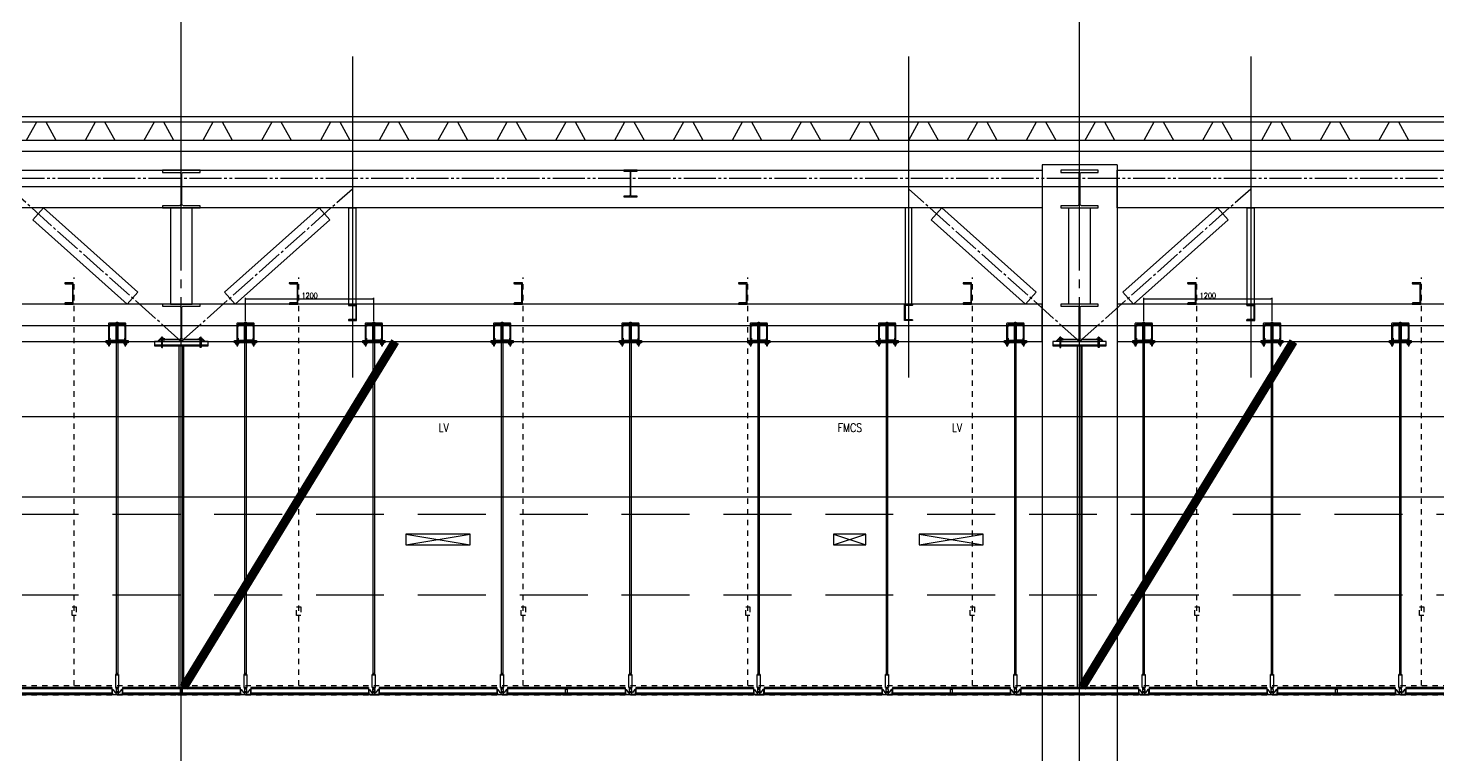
# Model space of a CAD drawing. Header units: millimetres. Extents: x -32710 to 654186, y -254124 to 420220.
# Drawn here: x 246168 to 259350, y 400639 to 407428 of the extents above; entities that cross this region are included whole.
import ezdxf
from ezdxf.enums import TextEntityAlignment as Align
from ezdxf.xclip import XClip

# ---------------------------------------------------------------- set-up
doc = ezdxf.new("R2010")
doc.units = ezdxf.units.MM
doc.header["$LTSCALE"] = 1000
for name, pattern in [('TPH12-SEC-@E$0$CENTERK0', [0.65, 0.5, -0.05, 0.05, -0.05]), ('TPH12-SEC-@E$0$CENTERK5', [6.916, 6.667, -0.083, 0.083, -0.083]), ('TPH12-SEC-@E$0$DOTK1', [0.1, 0.05, -0.05]), ('TPH12-SEC-@E$0$PHANTOMK1', [1.415, 1, -0.083, 0.083, -0.083, 0.083, -0.083]), ('YFM1P-長$0$HIDDEN', [9.525, 6.35, -3.175]), ('YFSHI-02(E-LINE)$0$HIDDEN', [0.3, 0.2, -0.1])]:
    doc.linetypes.add(name, pattern=pattern)
for name, color, linetype in [('M-HVAC-CMDUCT', 150, 'Continuous'), ('TPH12-SEC-@E$0$$FFU', 252, 'TPH12-SEC-@E$0$DOTK1'), ('TPH12-SEC-@E$0$H-SIN', 252, 'TPH12-SEC-@E$0$CENTERK5'), ('TPH12-SEC-@E$0$HATCH', 252, 'Continuous'), ('TPH12-SEC-@E$0$SIAGE1', 252, 'Continuous'), ('TPH12-SEC-@E$0$SIAGE3', 252, 'Continuous'), ('TPH12-SEC-@E$0$STEEL2', 252, 'Continuous'), ('TPH12-SEC-@E$0$STEEL3', 252, 'Continuous'), ('TPH12-SEC-@E$0$SUGATA2', 252, 'Continuous'), ('TPH12-SEC-@E$0$SUGATA3', 252, 'Continuous'), ('YFM1P-長$0$M-CWTR-TEXT', 4, 'Continuous'), ('YFM1P-長$0$M-FOUN', 252, 'Continuous'), ('YFM1P-長$0$M-HVAC-CDUCT', 150, 'Continuous'), ('YFSHI-02(E-LINE)$0$SH-DIM', 2, 'Continuous'), ('YFSHI-02(E-LINE)$0$SH-LINE-10', 10, 'Continuous'), ('YFSHI-02(E-LINE)$0$SH-LINE-130', 130, 'Continuous'), ('YFSHI-02(E-LINE)$0$SH-LINE-82', 82, 'Continuous')]:
    doc.layers.add(name, color=color, linetype=linetype)
doc.styles.add('YFM1P-長$0$12P7-XCM2P10$0$AA-TXT', font='simplex.shx', dxfattribs={"bigfont": 'china.shx'})
doc.styles.add('YFSHI-02(E-LINE)$0$AA-TXT', font='simplex.shx', dxfattribs={"width": 0.8, "bigfont": 'CHINA.shx'})
doc.dimstyles.new('YFSHI-02(E-LINE)$0$20-dim', dxfattribs={"dimscale": 20, "dimtxt": 0.25, "dimasz": 0.1, "dimexe": 0.1, "dimexo": 0.1, "dimgap": 0.05, "dimtad": 1, "dimdec": 0, "dimlfac": 10, "dimdsep": 46, "dimtxsty": 'YFSHI-02(E-LINE)$0$AA-TXT', "dimblk": 'YFSHI-02(E-LINE)$0$_Dot', "dimcen": 2, "dimclrd": 256, "dimclre": 256, "dimclrt": 3, "dimadec": 0, "dimazin": 0, "dimtfac": 1, "dimtdec": 0, "dimtix": 1, "dimtmove": 2, "dimatfit": 3, "dimldrblk": 'YFSHI-02(E-LINE)$0$_Dot', "dimfxl": 1, "dimtvp": 1, "dimtolj": 1, "dimtzin": 0, "dimarcsym": 0})

# ---------------------------------------------------------------- blocks, each defined once
blk = doc.blocks.new('TPH12-SEC-@E')
at = {"layer": 'DEFPOINTS'}
for p, q in [((249200, 407164.1), (249200, 404164.1)), ((254400, 407164.1), (254400, 404164.1)), ((257600, 407164.1), (257600, 404164.1)), ((239200, 405950), (247600, 405950)), ((247600, 405950), (256000, 405950)), ((256000, 405950), (264400, 405950)), ((239200, 404650), (247600, 404650)), ((247600, 404650), (256000, 404650)), ((256000, 404650), (264400, 404650))]:
    blk.add_line(p, q, dxfattribs=at)
at = {"layer": 'TPH12-SEC-@E$0$$FFU'}
for p, q in [((246598, 401285), (246598, 405100)), ((248698, 401285), (248698, 405100)), ((250798, 401285), (250798, 405100)), ((252898, 401285), (252898, 405100)), ((254998, 401285), (254998, 405100)), ((257098, 401285), (257098, 405100)), ((259198, 401285), (259198, 405100)), ((180200, 401285), (268400, 401285)), ((180200, 401200), (268400, 401200))]:
    blk.add_line(p, q, dxfattribs=at)
for points in [[(246578, 401940), (246578, 402020), (246578, 402020), (246618, 402020), (246618, 401940)], [(248678, 401940), (248678, 402020), (248678, 402020), (248718, 402020), (248718, 401940)], [(250778, 401940), (250778, 402020), (250778, 402020), (250818, 402020), (250818, 401940)], [(252878, 401940), (252878, 402020), (252878, 402020), (252918, 402020), (252918, 401940)], [(254978, 401940), (254978, 402020), (254978, 402020), (255018, 402020), (255018, 401940)], [(257078, 401940), (257078, 402020), (257078, 402020), (257118, 402020), (257118, 401940)], [(259178, 401940), (259178, 402020), (259178, 402020), (259218, 402020), (259218, 401940)], [(247567.5, 401200), (247632.5, 401200), (247632.5, 401203), (247611, 401203), (247611, 401248), (247589, 401248), (247589, 401203), (247567.5, 401203)], [(249367.5, 401200), (249432.5, 401200), (249432.5, 401203), (249411, 401203), (249411, 401248), (249389, 401248), (249389, 401203), (249367.5, 401203)], [(251167.5, 401200), (251232.5, 401200), (251232.5, 401203), (251211, 401203), (251211, 401248), (251189, 401248), (251189, 401203), (251167.5, 401203)], [(252967.5, 401200), (253032.5, 401200), (253032.5, 401203), (253011, 401203), (253011, 401248), (252989, 401248), (252989, 401203), (252967.5, 401203)], [(254767.5, 401200), (254832.5, 401200), (254832.5, 401203), (254811, 401203), (254811, 401248), (254789, 401248), (254789, 401203), (254767.5, 401203)], [(256567.5, 401200), (256632.5, 401200), (256632.5, 401203), (256611, 401203), (256611, 401248), (256589, 401248), (256589, 401203), (256567.5, 401203)], [(258367.5, 401200), (258432.5, 401200), (258432.5, 401203), (258411, 401203), (258411, 401248), (258389, 401248), (258389, 401203), (258367.5, 401203)]]:
    blk.add_lwpolyline(points, close=True, dxfattribs=at)
at = {"layer": 'TPH12-SEC-@E$0$H-SIN'}
for p, q in [((247600, 377500), (247600, 414000)), ((256000, 377500), (256000, 414000))]:
    blk.add_line(p, q, dxfattribs=at)
at = {"layer": 'TPH12-SEC-@E$0$HATCH'}
for points in [[(246211.3, 405638.1), (247094.9, 404850), (247194.7, 404961.9), (246311.1, 405750)], [(248988.7, 405638.1), (248105.1, 404850), (248005.3, 404961.9), (248888.9, 405750)], [(254611.3, 405638.1), (255494.9, 404850), (255594.7, 404961.9), (254711.1, 405750)], [(257388.7, 405638.1), (256505.1, 404850), (256405.3, 404961.9), (257288.9, 405750)]]:
    blk.add_lwpolyline(points, close=True, dxfattribs=at)
at = {"layer": 'TPH12-SEC-@E$0$SIAGE1'}
for points in [[(246700, 406380), (246430, 406380), (246335, 406550), (246245, 406550), (246150, 406380)], [(247250, 406380), (246980, 406380), (246885, 406550), (246795, 406550), (246700, 406380)], [(247800, 406380), (247530, 406380), (247435, 406550), (247345, 406550), (247250, 406380)], [(248350, 406380), (248080, 406380), (247985, 406550), (247895, 406550), (247800, 406380)], [(248900, 406380), (248630, 406380), (248535, 406550), (248445, 406550), (248350, 406380)], [(249450, 406380), (249180, 406380), (249085, 406550), (248995, 406550), (248900, 406380)], [(250000, 406380), (249730, 406380), (249635, 406550), (249545, 406550), (249450, 406380)], [(250550, 406380), (250280, 406380), (250185, 406550), (250095, 406550), (250000, 406380)], [(251100, 406380), (250830, 406380), (250735, 406550), (250645, 406550), (250550, 406380)], [(251650, 406380), (251380, 406380), (251285, 406550), (251195, 406550), (251100, 406380)], [(252200, 406380), (251930, 406380), (251835, 406550), (251745, 406550), (251650, 406380)], [(252750, 406380), (252480, 406380), (252385, 406550), (252295, 406550), (252200, 406380)], [(253300, 406380), (253030, 406380), (252935, 406550), (252845, 406550), (252750, 406380)], [(253850, 406380), (253580, 406380), (253485, 406550), (253395, 406550), (253300, 406380)], [(254400, 406380), (254130, 406380), (254035, 406550), (253945, 406550), (253850, 406380)], [(254950, 406380), (254680, 406380), (254585, 406550), (254495, 406550), (254400, 406380)], [(255500, 406380), (255230, 406380), (255135, 406550), (255045, 406550), (254950, 406380)], [(256050, 406380), (255780, 406380), (255685, 406550), (255595, 406550), (255500, 406380)], [(256600, 406380), (256330, 406380), (256235, 406550), (256145, 406550), (256050, 406380)], [(257150, 406380), (256880, 406380), (256785, 406550), (256695, 406550), (256600, 406380)], [(257700, 406380), (257430, 406380), (257335, 406550), (257245, 406550), (257150, 406380)], [(258250, 406380), (257980, 406380), (257885, 406550), (257795, 406550), (257700, 406380)], [(258800, 406380), (258530, 406380), (258435, 406550), (258345, 406550), (258250, 406380)], [(259350, 406380), (259080, 406380), (258985, 406550), (258895, 406550), (258800, 406380)]]:
    blk.add_lwpolyline(points, dxfattribs=at)
at = {"layer": 'TPH12-SEC-@E$0$SIAGE3'}
blk.add_line((272935, 406380), (180300, 406380), dxfattribs=at)
at = {"layer": 'TPH12-SEC-@E$0$STEEL2'}
for points in [[(247775, 406100), (247425, 406100), (247425, 406081), (247581, 406081, -0.4142136), (247594, 406068), (247594, 405782, -0.4142136), (247581, 405769), (247425, 405769), (247425, 405750), (247775, 405750), (247775, 405769), (247619, 405769, -0.4142136), (247606, 405782), (247606, 406068, -0.4142136), (247619, 406081), (247775, 406081)], [(251862, 406100), (251738, 406100), (251738, 406092), (251789.5, 406092, -0.4142136), (251797.5, 406084), (251797.5, 405868, -0.4142136), (251789.5, 405860), (251738, 405860), (251738, 405852), (251862, 405852), (251862, 405860), (251810.5, 405860, -0.4142136), (251802.5, 405868), (251802.5, 406084, -0.4142136), (251810.5, 406092), (251862, 406092)], [(256175, 406100), (255825, 406100), (255825, 406081), (255981, 406081, -0.4142136), (255994, 406068), (255994, 405782, -0.4142136), (255981, 405769), (255825, 405769), (255825, 405750), (256175, 405750), (256175, 405769), (256019, 405769, -0.4142136), (256006, 405782), (256006, 406068, -0.4142136), (256019, 406081), (256175, 406081)], [(246590, 405050), (246510, 405050), (246510, 405046.5, 0.4142136), (246517.5, 405039), (246575, 405039, -0.4142136), (246582.5, 405031.5), (246582.5, 404868.5, -0.4142136), (246575, 404861), (246517.5, 404861, 0.4142136), (246510, 404853.5), (246510, 404850), (246590, 404850)], [(248690, 405050), (248610, 405050), (248610, 405046.5, 0.4142136), (248617.5, 405039), (248675, 405039, -0.4142136), (248682.5, 405031.5), (248682.5, 404868.5, -0.4142136), (248675, 404861), (248617.5, 404861, 0.4142136), (248610, 404853.5), (248610, 404850), (248690, 404850)], [(250790, 405050), (250710, 405050), (250710, 405046.5, 0.4142136), (250717.5, 405039), (250775, 405039, -0.4142136), (250782.5, 405031.5), (250782.5, 404868.5, -0.4142136), (250775, 404861), (250717.5, 404861, 0.4142136), (250710, 404853.5), (250710, 404850), (250790, 404850)], [(252890, 405050), (252810, 405050), (252810, 405046.5, 0.4142136), (252817.5, 405039), (252875, 405039, -0.4142136), (252882.5, 405031.5), (252882.5, 404868.5, -0.4142136), (252875, 404861), (252817.5, 404861, 0.4142136), (252810, 404853.5), (252810, 404850), (252890, 404850)], [(254990, 405050), (254910, 405050), (254910, 405046.5, 0.4142136), (254917.5, 405039), (254975, 405039, -0.4142136), (254982.5, 405031.5), (254982.5, 404868.5, -0.4142136), (254975, 404861), (254917.5, 404861, 0.4142136), (254910, 404853.5), (254910, 404850), (254990, 404850)], [(257090, 405050), (257010, 405050), (257010, 405046.5, 0.4142136), (257017.5, 405039), (257075, 405039, -0.4142136), (257082.5, 405031.5), (257082.5, 404868.5, -0.4142136), (257075, 404861), (257017.5, 404861, 0.4142136), (257010, 404853.5), (257010, 404850), (257090, 404850)], [(259190, 405050), (259110, 405050), (259110, 405046.5, 0.4142136), (259117.5, 405039), (259175, 405039, -0.4142136), (259182.5, 405031.5), (259182.5, 404868.5, -0.4142136), (259175, 404861), (259117.5, 404861, 0.4142136), (259110, 404853.5), (259110, 404850), (259190, 404850)], [(247775, 404850), (247425, 404850), (247425, 404831), (247581, 404831, -0.4142136), (247594, 404818), (247594, 404532, -0.4142136), (247581, 404519), (247425, 404519), (247425, 404500), (247775, 404500), (247775, 404519), (247619, 404519, -0.4142136), (247606, 404532), (247606, 404818, -0.4142136), (247619, 404831), (247775, 404831)], [(249237.5, 404846), (249162.5, 404846), (249162.5, 404842.5, 0.4142136), (249169, 404836), (249224.5, 404836, -0.4142136), (249231, 404829.5), (249231, 404712.5, -0.4142136), (249224.5, 404706), (249169, 404706, 0.4142136), (249162.5, 404699.5), (249162.5, 404696), (249237.5, 404696)], [(254362.5, 404846), (254437.5, 404846), (254437.5, 404842.5, -0.4142136), (254431, 404836), (254375.5, 404836, 0.4142136), (254369, 404829.5), (254369, 404712.5, 0.4142136), (254375.5, 404706), (254431, 404706, -0.4142136), (254437.5, 404699.5), (254437.5, 404696), (254362.5, 404696)], [(256175, 404850), (255825, 404850), (255825, 404831), (255981, 404831, -0.4142136), (255994, 404818), (255994, 404532, -0.4142136), (255981, 404519), (255825, 404519), (255825, 404500), (256175, 404500), (256175, 404519), (256019, 404519, -0.4142136), (256006, 404532), (256006, 404818, -0.4142136), (256019, 404831), (256175, 404831)], [(257637.5, 404846), (257562.5, 404846), (257562.5, 404842.5, 0.4142136), (257569, 404836), (257624.5, 404836, -0.4142136), (257631, 404829.5), (257631, 404712.5, -0.4142136), (257624.5, 404706), (257569, 404706, 0.4142136), (257562.5, 404699.5), (257562.5, 404696), (257637.5, 404696)]]:
    blk.add_lwpolyline(points, format="xyb", close=True, dxfattribs=at)
at = {"layer": 'TPH12-SEC-@E$0$STEEL3'}
for p, q in [((255650, 406150), (255650, 396700)), ((256350, 406150), (255650, 406150)), ((256350, 406150), (256350, 396700))]:
    blk.add_line(p, q, dxfattribs=at)
at = {"layer": 'TPH12-SEC-@E$0$STEEL3', "linetype": 'TPH12-SEC-@E$0$PHANTOMK1', "ltscale": 0.3}
for p, q in [((247594, 406025), (243402.5, 406025)), ((251797.5, 406025), (247606, 406025)), ((255994, 406025), (251802.5, 406025)), ((260197.5, 406025), (256006, 406025))]:
    blk.add_line(p, q, dxfattribs=at)
at = {"layer": 'TPH12-SEC-@E$0$STEEL3', "linetype": 'TPH12-SEC-@E$0$CENTERK0', "ltscale": 0.5}
for p, q in [((247600, 404500), (246000, 405927)), ((247600, 404500), (249200, 405927)), ((256000, 404500), (254400, 405927)), ((256000, 404500), (257600, 405927))]:
    blk.add_line(p, q, dxfattribs=at)
at = {"layer": 'TPH12-SEC-@E$0$STEEL3'}
for points in [[(255650, 405750), (239550, 405750), (239550, 406100), (255650, 406100)], [(272450, 405750), (256350, 405750), (256350, 406100), (272450, 406100)], [(247700, 404850), (247700, 405750), (247500, 405750), (247500, 404850)], [(249167.5, 404850), (249167.5, 405750), (249232.5, 405750), (249232.5, 404850)], [(254432.5, 404850), (254432.5, 405750), (254367.5, 405750), (254367.5, 404850)], [(255900, 404850), (255900, 405750), (256100, 405750), (256100, 404850)], [(257567.5, 404850), (257567.5, 405750), (257632.5, 405750), (257632.5, 404850)], [(255650, 404850), (239550, 404850), (239550, 404500), (255650, 404500)], [(272450, 404850), (256350, 404850), (256350, 404500), (272450, 404500)]]:
    blk.add_lwpolyline(points, close=True, dxfattribs=at)
at = {"layer": 'TPH12-SEC-@E$0$SUGATA2'}
blk.add_line((272950, 406275), (180300, 406275), dxfattribs=at)
at = {"layer": 'TPH12-SEC-@E$0$SUGATA3'}
for p, q in [((272800, 406600), (180865, 406600)), ((272800, 406550), (180865, 406550))]:
    blk.add_line(p, q, dxfattribs=at)
blk = doc.blocks.new('YFSHI-02(E-LINE)$0$CEILING-A')
for p, q in [((-110, 6.8), (-110, 0)), ((-110, 6.8), (0, 6.8)), ((-110, 5.6), (0, 5.6)), ((-110, 1.5), (0, 1.5)), ((-110, 0.3), (0, 0.3)), ((-110, 0), (0, 0)), ((0, 6.8), (0, 0))]:
    blk.add_line(p, q)
blk = doc.blocks.new('YFSHI-02(E-LINE)$0$_Dot')
at = {"color": 0, "linetype": 'ByBlock', "lineweight": -2}
blk.add_line((-0.5, 0), (-1, 0), dxfattribs=at)
at = {"color": 0, "linetype": 'ByBlock', "const_width": 0.5}
blk.add_lwpolyline([(-0.25, 0, 1), (0.25, 0, 1)], format="xyb", close=True, dxfattribs=at)
blk = doc.blocks.new('*D2894')
at = {"layer": 'DEFPOINTS', "color": 0, "transparency": 16777216}
for p in [(249400, 404899), (248200, 404681), (249400, 404681)]:
    blk.add_point(p, dxfattribs=at)
at = {"layer": 'YFSHI-02(E-LINE)$0$SH-DIM', "lineweight": -2, "transparency": 16777216}
for p, q in [((248200, 404691), (248200, 404909)), ((248210, 404899), (249390, 404899)), ((249400, 404691), (249400, 404909))]:
    blk.add_line(p, q, dxfattribs=at)
at = {"layer": 'YFSHI-02(E-LINE)$0$SH-DIM', "lineweight": -2, "transparency": 16777216, "xscale": 10, "yscale": 10, "zscale": 10, "rotation": 180}
blk.add_blockref('YFSHI-02(E-LINE)$0$_Dot', (248200, 404899), dxfattribs=at)
at = {"layer": 'YFSHI-02(E-LINE)$0$SH-DIM', "lineweight": -2, "transparency": 16777216, "xscale": 10, "yscale": 10, "zscale": 10}
blk.add_blockref('YFSHI-02(E-LINE)$0$_Dot', (249400, 404899), dxfattribs=at)
at = {"layer": 'YFSHI-02(E-LINE)$0$SH-DIM', "color": 3, "transparency": 16777216, "insert": (248800, 404929), "char_height": 50, "attachment_point": 5, "style": 'YFSHI-02(E-LINE)$0$AA-TXT'}
blk.add_mtext('\\A1;1200', dxfattribs=at)
blk = doc.blocks.new('YFSHI-02(E-LINE)$0$1')
for p, q in [((0.45, 5.1), (0, 5.1)), ((0, 5.1), (0, 0)), ((9.4, 0.33), (0, 0.33)), ((0, 0.25), (5.68, 0.25)), ((0, 0), (10, 0)), ((0.45, 4.8), (0.45, 5.1)), ((0.45, 4.8), (1.05, 4.8)), ((0.45, 4.8), (0.45, 0.28)), ((1.05, 4.8), (3, 2.05)), ((2.2, 0), (5, 0)), ((3, 2.05), (3.95, 2.05)), ((3.95, 1.55), (3.75, 0.88)), ((3.75, 0.88), (3.95, 0.88)), ((3.75, 0.88), (3.75, 0.25)), ((3.95, 4.8), (3.95, 2.05)), ((3.95, 2.05), (3.95, 1.55)), ((3.95, 0.88), (3.95, 1.55)), ((3.95, 0.88), (3.95, 0.45)), ((4.25, 5.1), (5.75, 5.1)), ((10, 0.25), (4.32, 0.25)), ((6.05, 4.8), (6.05, 2.05)), ((7, 2.05), (6.05, 2.05)), ((6.05, 2.05), (6.05, 1.55)), ((6.05, 1.55), (6.25, 0.88)), ((6.05, 0.88), (6.05, 1.55)), ((6.25, 0.88), (6.05, 0.88)), ((6.05, 0.88), (6.05, 0.45)), ((6.25, 0.88), (6.25, 0.25)), ((8.95, 4.8), (7, 2.05)), ((7.8, 0.33), (10, 0.33)), ((9.55, 4.8), (8.95, 4.8)), ((9.55, 4.8), (9.55, 5.1)), ((9.55, 5.1), (10, 5.1)), ((9.55, 4.8), (9.55, 0.33)), ((10, 5.1), (10, 0))]:
    blk.add_line(p, q)
blk.add_lwpolyline([(4.3, 5.1), (4.3, 5.4, 0.4142136), (4.2, 5.5), (3.96, 5.5, -0.4142136), (3.94, 5.52), (3.94, 6.76, -0.4142136), (3.98, 6.8), (4.46, 6.8, -0.4142136), (4.5, 6.76), (4.5, 6.42, -0.4142136), (4.48, 6.4), (4.18, 6.4, 0.4142136), (4.16, 6.38), (4.16, 5.8, 0.4142136), (4.26, 5.7), (5.74, 5.7, 0.4142136), (5.84, 5.8), (5.84, 6.38, 0.4142136), (5.82, 6.4), (5.52, 6.4, -0.4142136), (5.5, 6.42), (5.5, 6.76, -0.4142136), (5.54, 6.8), (6.02, 6.8, -0.4142136), (6.06, 6.76), (6.06, 5.52, -0.4142136), (6.04, 5.5), (5.8, 5.5, 0.4142136), (5.7, 5.4), (5.7, 5.1)], format="xyb")
blk.add_lwpolyline([(4.52, 5.5, 0.4142136), (4.42, 5.4), (4.42, 5.2, 0.4142136), (4.52, 5.1), (5.48, 5.1, 0.4142136), (5.58, 5.2), (5.58, 5.4, 0.4142136), (5.48, 5.5)], format="xyb", close=True)
blk.add_circle((5, 2.8), 0.41)
for centre, radius, start, end in [((3.75, 0.45), 0.2, 270, 0), ((4.25, 4.8), 0.3, 90, 180), ((5.75, 4.8), 0.3, 0, 90), ((6.25, 0.45), 0.2, 180, 270)]:
    blk.add_arc(centre, radius, start, end)
blk = doc.blocks.new('YFSHI-02(E-LINE)$0$A$C98cb83c3')
at = {"layer": 'YFSHI-02(E-LINE)$0$SH-LINE-10'}
for p, q in [((118, 3404), (85, 3404)), ((85, 3402), (85, 3404)), ((118, 3402), (85, 3402)), ((89, 3413), (89, 3405)), ((89, 3413), (89, 3405)), ((113, 3414), (90, 3414)), ((113, 3414), (90, 3414)), ((92, 3414), (90, 3414)), ((92, 3414), (90, 3414)), ((92, 3405), (90, 3405)), ((92, 3405), (90, 3405)), ((113, 3404), (90, 3404)), ((95, 3413), (95, 3405)), ((95, 3413), (95, 3405)), ((105, 3414), (98, 3414)), ((105, 3414), (98, 3414)), ((105, 3405), (98, 3405)), ((105, 3405), (98, 3405)), ((109, 3413), (109, 3405)), ((109, 3413), (109, 3405)), ((111, 3414), (113, 3414)), ((111, 3414), (113, 3414)), ((111, 3405), (113, 3405)), ((111, 3405), (113, 3405)), ((114, 3413), (114, 3405)), ((114, 3413), (114, 3405)), ((118, 3402), (118, 3404)), ((8, 3228), (42, 3228)), ((8, 3228), (8, 3226)), ((8, 3226), (42, 3226)), ((12, 3218), (12, 3225)), ((12, 3218), (12, 3225)), ((13, 3226), (37, 3226)), ((16, 3226), (13, 3226)), ((16, 3226), (13, 3226)), ((16, 3217), (13, 3217)), ((16, 3217), (13, 3217)), ((13, 3216), (37, 3216)), ((13, 3216), (37, 3216)), ((18, 3218), (18, 3225)), ((18, 3218), (18, 3225)), ((21, 3226), (29, 3226)), ((21, 3226), (29, 3226)), ((21, 3217), (29, 3217)), ((21, 3217), (29, 3217)), ((32, 3218), (32, 3225)), ((32, 3218), (32, 3225)), ((34, 3226), (37, 3226)), ((34, 3226), (37, 3226)), ((34, 3217), (37, 3217)), ((34, 3217), (37, 3217)), ((38, 3218), (38, 3225)), ((38, 3218), (38, 3225)), ((42, 3228), (42, 3226)), ((162, 3228), (195, 3228)), ((162, 3228), (162, 3226)), ((162, 3226), (195, 3226)), ((166, 3218), (166, 3225)), ((166, 3218), (166, 3225)), ((167, 3226), (190, 3226)), ((169, 3226), (167, 3226)), ((169, 3226), (167, 3226)), ((169, 3217), (167, 3217)), ((169, 3217), (167, 3217)), ((167, 3216), (190, 3216)), ((167, 3216), (190, 3216)), ((172, 3218), (172, 3225)), ((172, 3218), (172, 3225)), ((175, 3226), (182, 3226)), ((175, 3226), (182, 3226)), ((175, 3217), (182, 3217)), ((175, 3217), (182, 3217)), ((185, 3218), (185, 3225)), ((185, 3218), (185, 3225)), ((188, 3226), (190, 3226)), ((188, 3226), (190, 3226)), ((188, 3217), (190, 3217)), ((188, 3217), (190, 3217)), ((191, 3218), (191, 3225)), ((191, 3218), (191, 3225)), ((195, 3228), (195, 3226)), ((93, 130), (93, 137)), ((93, 130), (93, 137)), ((94, 138), (110, 138)), ((94, 138), (110, 138)), ((96, 138), (94, 138)), ((96, 138), (94, 138)), ((98, 130), (98, 137)), ((98, 130), (98, 137)), ((100, 138), (103, 138)), ((106, 130), (106, 137)), ((106, 130), (106, 137)), ((107, 138), (110, 138)), ((107, 138), (110, 138)), ((110, 130), (110, 137)), ((110, 130), (110, 137)), ((88, 130), (115, 130)), ((88, 130), (115, 130)), ((88, 9), (88, 130)), ((88, 9), (88, 130)), ((88, 130), (115, 130)), ((115, 9), (88, 9)), ((115, 9), (88, 9)), ((94, 130), (110, 130)), ((94, 130), (110, 130)), ((96, 130), (94, 130)), ((96, 130), (94, 130)), ((94, 0), (94, 4)), ((110, 4), (94, 4)), ((110, 0), (94, 0)), ((95, 0), (95, 4)), ((97, 4), (97, 5)), ((106, 5), (97, 5)), ((98, 5), (98, 9)), ((98, 0), (98, 4)), ((100, 130), (103, 130)), ((100, 130), (103, 130)), ((106, 5), (106, 9)), ((106, 4), (106, 5)), ((107, 130), (110, 130)), ((107, 130), (110, 130)), ((110, 0), (110, 4)), ((115, 130), (115, 9)), ((115, 130), (115, 9))]:
    blk.add_line(p, q, dxfattribs=at)
blk.add_lwpolyline([(174, 3202), (183, 3202), (183, 3228), (183, 3407, 0.414214), (178, 3412), (25, 3412, 0.414214), (20, 3407), (20, 3202), (30, 3202), (30, 3402), (174, 3402)], format="xyb", close=True, dxfattribs=at)
for points in [[(107, 138), (97, 138), (97, 3422), (107, 3422)], [(0, 3252), (204, 3252), (204, 3228), (0, 3228)]]:
    blk.add_lwpolyline(points, close=True, dxfattribs=at)
for points in [[(88, 126), (115, 126)], [(88, 126), (115, 126)], [(88, 13), (115, 13)], [(88, 13), (115, 13)]]:
    blk.add_lwpolyline(points, dxfattribs=at)
for centre, radius, start, end in [((91, 3412), 2.02, 111.8965, 149.5654), ((91, 3412), 2.02, 111.8965, 149.5654), ((91, 3412), 2.1, 120.5681, 163.207), ((91, 3412), 2.1, 120.5681, 163.207), ((91, 3406), 2.02, 210.4346, 248.1035), ((91, 3406), 2.02, 210.4346, 248.1035), ((91, 3406), 2.1, 196.793, 239.4319), ((91, 3406), 2.1, 196.793, 239.4319), ((91, 3406), 8.18, 61.7885, 80.1123), ((91, 3406), 8.18, 61.7885, 80.1123), ((91, 3413), 8.18, 279.8877, 298.2115), ((91, 3413), 8.18, 279.8877, 298.2115), ((99, 3404), 9.43, 94.1532, 114.8761), ((99, 3404), 9.43, 94.1532, 114.8761), ((99, 3414), 9.43, 245.1239, 265.8468), ((99, 3414), 9.43, 245.1239, 265.8468), ((105, 3404), 9.43, 65.1239, 85.8468), ((105, 3404), 9.43, 65.1239, 85.8468), ((105, 3414), 9.43, 274.1532, 294.8761), ((105, 3414), 9.43, 274.1532, 294.8761), ((112, 3406), 8.18, 99.8877, 118.2115), ((112, 3406), 8.18, 99.8877, 118.2115), ((112, 3413), 8.18, 241.7885, 260.1123), ((112, 3413), 8.18, 241.7885, 260.1123), ((113, 3412), 2.02, 30.4346, 68.1035), ((112, 3412), 2.1, 16.793, 59.4319), ((112, 3412), 2.1, 16.793, 59.4319), ((113, 3412), 2.02, 30.4346, 68.1035), ((112, 3406), 2.1, 300.5681, 343.207), ((113, 3406), 2.02, 291.8965, 329.5654), ((113, 3406), 2.02, 291.8965, 329.5654), ((112, 3406), 2.1, 300.5681, 343.207), ((14, 3225), 2.1, 120.5681, 163.207), ((14, 3224), 2.02, 111.8965, 149.5654), ((14, 3224), 2.02, 111.8965, 149.5654), ((14, 3225), 2.1, 120.5681, 163.207), ((14, 3219), 2.02, 210.4346, 248.1035), ((14, 3218), 2.1, 196.793, 239.4319), ((14, 3218), 2.1, 196.793, 239.4319), ((14, 3219), 2.02, 210.4346, 248.1035), ((14, 3218), 8.18, 61.7885, 80.1123), ((14, 3218), 8.18, 61.7885, 80.1123), ((14, 3225), 8.18, 279.8877, 298.2115), ((14, 3225), 8.18, 279.8877, 298.2115), ((22, 3217), 9.43, 94.1532, 114.8761), ((22, 3217), 9.43, 94.1532, 114.8761), ((22, 3226), 9.43, 245.1239, 265.8468), ((22, 3226), 9.43, 245.1239, 265.8468), ((28, 3217), 9.43, 65.1239, 85.8468), ((28, 3217), 9.43, 65.1239, 85.8468), ((28, 3226), 9.43, 274.1532, 294.8761), ((28, 3226), 9.43, 274.1532, 294.8761), ((36, 3218), 8.18, 99.8877, 118.2115), ((36, 3218), 8.18, 99.8877, 118.2115), ((36, 3225), 8.18, 241.7885, 260.1123), ((36, 3225), 8.18, 241.7885, 260.1123), ((36, 3224), 2.02, 30.4346, 68.1035), ((36, 3224), 2.02, 30.4346, 68.1035), ((36, 3225), 2.1, 16.793, 59.4319), ((36, 3225), 2.1, 16.793, 59.4319), ((36, 3219), 2.02, 291.8965, 329.5654), ((36, 3219), 2.02, 291.8965, 329.5654), ((36, 3218), 2.1, 300.5681, 343.207), ((36, 3218), 2.1, 300.5681, 343.207), ((168, 3225), 2.1, 120.5681, 163.207), ((168, 3224), 2.02, 111.8965, 149.5654), ((168, 3224), 2.02, 111.8965, 149.5654), ((168, 3225), 2.1, 120.5681, 163.207), ((168, 3219), 2.02, 210.4346, 248.1035), ((168, 3218), 2.1, 196.793, 239.4319), ((168, 3218), 2.1, 196.793, 239.4319), ((168, 3219), 2.02, 210.4346, 248.1035), ((168, 3218), 8.18, 61.7885, 80.1123), ((168, 3218), 8.18, 61.7885, 80.1123), ((168, 3225), 8.18, 279.8877, 298.2115), ((168, 3225), 8.18, 279.8877, 298.2115), ((176, 3217), 9.43, 94.1532, 114.8761), ((176, 3217), 9.43, 94.1532, 114.8761), ((176, 3226), 9.43, 245.1239, 265.8468), ((176, 3226), 9.43, 245.1239, 265.8468), ((181, 3217), 9.43, 65.1239, 85.8468), ((181, 3217), 9.43, 65.1239, 85.8468), ((181, 3226), 9.43, 274.1532, 294.8761), ((181, 3226), 9.43, 274.1532, 294.8761), ((189, 3218), 8.18, 99.8877, 118.2115), ((189, 3218), 8.18, 99.8877, 118.2115), ((189, 3225), 8.18, 241.7885, 260.1123), ((189, 3225), 8.18, 241.7885, 260.1123), ((189, 3224), 2.02, 30.4346, 68.1035), ((189, 3224), 2.02, 30.4346, 68.1035), ((189, 3225), 2.1, 16.793, 59.4319), ((189, 3225), 2.1, 16.793, 59.4319), ((189, 3219), 2.02, 291.8965, 329.5654), ((189, 3219), 2.02, 291.8965, 329.5654), ((189, 3218), 2.1, 300.5681, 343.207), ((189, 3218), 2.1, 300.5681, 343.207), ((95, 137), 1.46, 120.5681, 163.207), ((94, 137), 1.4, 111.8965, 149.5654), ((94, 137), 1.4, 111.8965, 149.5654), ((95, 137), 1.46, 120.5681, 163.207), ((95, 132), 5.67, 61.7885, 80.1123), ((95, 132), 5.67, 61.7885, 80.1123), ((101, 131), 6.54, 94.1532, 114.8761), ((101, 131), 6.54, 94.1532, 114.8761), ((103, 131), 6.54, 65.1239, 85.8468), ((103, 131), 6.54, 65.1239, 85.8468), ((108, 132), 5.67, 99.8877, 118.2115), ((108, 132), 5.67, 99.8877, 118.2115), ((109, 137), 1.46, 16.793, 59.4319), ((109, 137), 1.4, 30.4346, 68.1035), ((109, 137), 1.4, 30.4346, 68.1035), ((109, 137), 1.46, 16.793, 59.4319), ((95, 131), 1.46, 196.793, 239.4319), ((94, 131), 1.4, 210.4346, 248.1035), ((94, 131), 1.4, 210.4346, 248.1035), ((95, 131), 1.46, 196.793, 239.4319), ((99, 2), 5.76, 157.8828, 180.1952), ((99, 2), 5.76, 179.8048, 202.1172), ((95, 135), 5.67, 279.8877, 298.2115), ((95, 135), 5.67, 279.8877, 298.2115), ((101, 136), 6.54, 245.1239, 265.8468), ((101, 136), 6.54, 245.1239, 265.8468), ((103, 136), 6.54, 274.1532, 294.8761), ((103, 136), 6.54, 274.1532, 294.8761), ((108, 135), 5.67, 241.7885, 260.1123), ((108, 135), 5.67, 241.7885, 260.1123), ((108, 2), 2.29, 356.5141, 63.2222), ((108, 2), 2.29, 356.5141, 63.2222), ((108, 2), 2.29, 296.7778, 3.4859), ((109, 131), 1.46, 300.5681, 343.207), ((109, 131), 1.4, 291.8965, 329.5654), ((109, 131), 1.4, 291.8965, 329.5654), ((109, 131), 1.46, 300.5681, 343.207), ((110, 4), 0.2, 0, 90), ((110, 0), 0.0625, 270, 0)]:
    blk.add_arc(centre, radius, start, end, dxfattribs=at)
at = {"layer": 'YFSHI-02(E-LINE)$0$SH-LINE-130'}
for points in [[(92, 3255), (92, 3399), (33, 3399), (33, 3382), (30, 3382), (30, 3402), (95, 3402), (95, 3252), (30, 3252), (30, 3272), (33, 3272), (33, 3255)], [(112, 3255), (112, 3399), (171, 3399), (171, 3382), (174, 3382), (174, 3402), (109, 3402), (109, 3252), (174, 3252), (174, 3272), (171, 3272), (171, 3255)]]:
    blk.add_lwpolyline(points, close=True, dxfattribs=at)
blk = doc.blocks.new('*D2895')
at = {"layer": 'DEFPOINTS', "color": 0, "transparency": 16777216}
for p in [(257800, 404899), (256600, 404681), (257800, 404681)]:
    blk.add_point(p, dxfattribs=at)
at = {"layer": 'YFSHI-02(E-LINE)$0$SH-DIM', "lineweight": -2, "transparency": 16777216}
for p, q in [((256600, 404691), (256600, 404909)), ((256610, 404899), (257790, 404899)), ((257800, 404691), (257800, 404909))]:
    blk.add_line(p, q, dxfattribs=at)
at = {"layer": 'YFSHI-02(E-LINE)$0$SH-DIM', "lineweight": -2, "transparency": 16777216, "xscale": 10, "yscale": 10, "zscale": 10, "rotation": 180}
blk.add_blockref('YFSHI-02(E-LINE)$0$_Dot', (256600, 404899), dxfattribs=at)
at = {"layer": 'YFSHI-02(E-LINE)$0$SH-DIM', "lineweight": -2, "transparency": 16777216, "xscale": 10, "yscale": 10, "zscale": 10}
blk.add_blockref('YFSHI-02(E-LINE)$0$_Dot', (257800, 404899), dxfattribs=at)
at = {"layer": 'YFSHI-02(E-LINE)$0$SH-DIM', "color": 3, "transparency": 16777216, "insert": (257200, 404929), "char_height": 50, "attachment_point": 5, "style": 'YFSHI-02(E-LINE)$0$AA-TXT'}
blk.add_mtext('\\A1;1200', dxfattribs=at)
blk = doc.blocks.new('YFM1P-長')
at = {"layer": 'YFM1P-長$0$M-FOUN', "color": 252, "linetype": 'YFM1P-長$0$HIDDEN', "ltscale": 0.1}
for p, q in [((270450, 402885), (47650, 402885)), ((270450, 402130), (47650, 402130))]:
    blk.add_line(p, q, dxfattribs=at)
at = {"layer": 'YFM1P-長$0$M-FOUN', "color": 1}
blk.add_line((270450, 401200), (47650, 401200), dxfattribs=at)
at = {"layer": 'YFM1P-長$0$M-HVAC-CDUCT'}
for p, q in [((250300, 402700), (249700, 402700)), ((249700, 402700), (249700, 402600)), ((249700, 402600), (250300, 402700)), ((249700, 402700), (250300, 402600)), ((249700, 402600), (250300, 402600)), ((250300, 402600), (250300, 402700)), ((254000, 402700), (253700, 402700)), ((253700, 402700), (253700, 402600)), ((253700, 402600), (254000, 402700)), ((253700, 402700), (254000, 402600)), ((253700, 402600), (254000, 402600)), ((254000, 402600), (254000, 402700)), ((255100, 402700), (254500, 402700)), ((254500, 402700), (254500, 402600)), ((254500, 402600), (255100, 402700)), ((254500, 402700), (255100, 402600)), ((254500, 402600), (255100, 402600)), ((255100, 402600), (255100, 402700))]:
    blk.add_line(p, q, dxfattribs=at)
at = {"layer": 'YFM1P-長$0$M-CWTR-TEXT', "style": 'YFM1P-長$0$12P7-XCM2P10$0$AA-TXT', "width": 0.8}
for s, p in [('LV', (250053.4, 403695.6)), ('FMCS', (253852.3, 403695.6)), ('LV', (254853.4, 403695.6))]:
    blk.add_text(s, height=80, dxfattribs=at).set_placement(p, align=Align.MIDDLE_CENTER)
blk = doc.blocks.new('YFSHI-02(E-LINE)')
at = {"layer": 'YFSHI-02(E-LINE)$0$SH-LINE-10'}
for p, q in [((247407.3, 404525), (247407.3, 404526.8)), ((247407.3, 404526.8), (247433.2, 404526.8)), ((247407.3, 404525), (247433.2, 404525)), ((247410.7, 404534.5), (247410.7, 404527.9)), ((247410.7, 404534.5), (247410.7, 404527.9)), ((247411.5, 404535.6), (247429, 404535.6)), ((247411.5, 404535.6), (247429, 404535.6)), ((247413.7, 404535.3), (247411.5, 404535.3)), ((247413.7, 404535.3), (247411.5, 404535.3)), ((247413.7, 404527.1), (247411.5, 404527.1)), ((247413.7, 404527.1), (247411.5, 404527.1)), ((247411.5, 404526.8), (247429, 404526.8)), ((247411.5, 404526.8), (247429, 404526.8)), ((247415.5, 404542), (247416, 404542.5)), ((247415.5, 404535.6), (247415.5, 404542)), ((247415.9, 404534.5), (247415.9, 404527.9)), ((247415.9, 404534.5), (247415.9, 404527.9)), ((247424.5, 404542.5), (247416, 404542.5)), ((247418.8, 404535.3), (247421.7, 404535.3)), ((247418.8, 404535.3), (247421.7, 404535.3)), ((247418.8, 404527.1), (247421.7, 404527.1)), ((247418.8, 404527.1), (247421.7, 404527.1)), ((247424.5, 404542.5), (247425, 404542)), ((247424.6, 404534.5), (247424.6, 404527.9)), ((247424.6, 404534.5), (247424.6, 404527.9)), ((247425, 404535.6), (247425, 404542)), ((247426.8, 404535.3), (247428.9, 404535.3)), ((247426.8, 404535.3), (247428.9, 404535.3)), ((247426.8, 404527.1), (247428.9, 404527.1)), ((247426.8, 404527.1), (247428.9, 404527.1)), ((247429.8, 404534.5), (247429.8, 404527.9)), ((247429.8, 404534.5), (247429.8, 404527.9)), ((247433.2, 404525), (247433.2, 404526.8)), ((247766.8, 404525), (247766.8, 404526.8)), ((247792.7, 404526.8), (247766.8, 404526.8)), ((247792.7, 404525), (247766.8, 404525)), ((247770.2, 404534.5), (247770.2, 404527.9)), ((247770.2, 404534.5), (247770.2, 404527.9)), ((247788.5, 404535.6), (247771, 404535.6)), ((247788.5, 404535.6), (247771, 404535.6)), ((247788.5, 404526.8), (247771, 404526.8)), ((247788.5, 404526.8), (247771, 404526.8)), ((247773.2, 404535.3), (247771.1, 404535.3)), ((247773.2, 404535.3), (247771.1, 404535.3)), ((247773.2, 404527.1), (247771.1, 404527.1)), ((247773.2, 404527.1), (247771.1, 404527.1)), ((247775.5, 404542.5), (247775, 404542)), ((247775, 404535.6), (247775, 404542)), ((247775.4, 404534.5), (247775.4, 404527.9)), ((247775.4, 404534.5), (247775.4, 404527.9)), ((247775.5, 404542.5), (247784, 404542.5)), ((247781.2, 404535.3), (247778.3, 404535.3)), ((247781.2, 404535.3), (247778.3, 404535.3)), ((247781.2, 404527.1), (247778.3, 404527.1)), ((247781.2, 404527.1), (247778.3, 404527.1)), ((247784.5, 404542), (247784, 404542.5)), ((247784.1, 404534.5), (247784.1, 404527.9)), ((247784.1, 404534.5), (247784.1, 404527.9)), ((247784.5, 404535.6), (247784.5, 404542)), ((247786.3, 404535.3), (247788.5, 404535.3)), ((247786.3, 404535.3), (247788.5, 404535.3)), ((247786.3, 404527.1), (247788.5, 404527.1)), ((247786.3, 404527.1), (247788.5, 404527.1)), ((247789.3, 404534.5), (247789.3, 404527.9)), ((247789.3, 404534.5), (247789.3, 404527.9)), ((247792.7, 404525), (247792.7, 404526.8)), ((255807.3, 404525), (255807.3, 404526.8)), ((255807.3, 404526.8), (255833.2, 404526.8)), ((255807.3, 404525), (255833.2, 404525)), ((255810.7, 404534.5), (255810.7, 404527.9)), ((255810.7, 404534.5), (255810.7, 404527.9)), ((255811.5, 404535.6), (255829, 404535.6)), ((255811.5, 404535.6), (255829, 404535.6)), ((255813.7, 404535.3), (255811.5, 404535.3)), ((255813.7, 404535.3), (255811.5, 404535.3)), ((255813.7, 404527.1), (255811.5, 404527.1)), ((255813.7, 404527.1), (255811.5, 404527.1)), ((255811.5, 404526.8), (255829, 404526.8)), ((255811.5, 404526.8), (255829, 404526.8)), ((255815.5, 404542), (255816, 404542.5)), ((255815.5, 404535.6), (255815.5, 404542)), ((255815.9, 404534.5), (255815.9, 404527.9)), ((255815.9, 404534.5), (255815.9, 404527.9)), ((255824.5, 404542.5), (255816, 404542.5)), ((255818.8, 404535.3), (255821.7, 404535.3)), ((255818.8, 404535.3), (255821.7, 404535.3)), ((255818.8, 404527.1), (255821.7, 404527.1)), ((255818.8, 404527.1), (255821.7, 404527.1)), ((255824.5, 404542.5), (255825, 404542)), ((255824.6, 404534.5), (255824.6, 404527.9)), ((255824.6, 404534.5), (255824.6, 404527.9)), ((255825, 404535.6), (255825, 404542)), ((255826.8, 404535.3), (255828.9, 404535.3)), ((255826.8, 404535.3), (255828.9, 404535.3)), ((255826.8, 404527.1), (255828.9, 404527.1)), ((255826.8, 404527.1), (255828.9, 404527.1)), ((255829.8, 404534.5), (255829.8, 404527.9)), ((255829.8, 404534.5), (255829.8, 404527.9)), ((255833.2, 404525), (255833.2, 404526.8)), ((256166.8, 404525), (256166.8, 404526.8)), ((256192.7, 404526.8), (256166.8, 404526.8)), ((256192.7, 404525), (256166.8, 404525)), ((256170.2, 404534.5), (256170.2, 404527.9)), ((256170.2, 404534.5), (256170.2, 404527.9)), ((256188.5, 404535.6), (256171, 404535.6)), ((256188.5, 404535.6), (256171, 404535.6)), ((256188.5, 404526.8), (256171, 404526.8)), ((256188.5, 404526.8), (256171, 404526.8)), ((256173.2, 404535.3), (256171.1, 404535.3)), ((256173.2, 404535.3), (256171.1, 404535.3)), ((256173.2, 404527.1), (256171.1, 404527.1)), ((256173.2, 404527.1), (256171.1, 404527.1)), ((256175.5, 404542.5), (256175, 404542)), ((256175, 404535.6), (256175, 404542)), ((256175.4, 404534.5), (256175.4, 404527.9)), ((256175.4, 404534.5), (256175.4, 404527.9)), ((256175.5, 404542.5), (256184, 404542.5)), ((256181.2, 404535.3), (256178.3, 404535.3)), ((256181.2, 404535.3), (256178.3, 404535.3)), ((256181.2, 404527.1), (256178.3, 404527.1)), ((256181.2, 404527.1), (256178.3, 404527.1)), ((256184.5, 404542), (256184, 404542.5)), ((256184.1, 404534.5), (256184.1, 404527.9)), ((256184.1, 404534.5), (256184.1, 404527.9)), ((256184.5, 404535.6), (256184.5, 404542)), ((256186.3, 404535.3), (256188.5, 404535.3)), ((256186.3, 404535.3), (256188.5, 404535.3)), ((256186.3, 404527.1), (256188.5, 404527.1)), ((256186.3, 404527.1), (256188.5, 404527.1)), ((256189.3, 404534.5), (256189.3, 404527.9)), ((256189.3, 404534.5), (256189.3, 404527.9)), ((256192.7, 404525), (256192.7, 404526.8))]:
    blk.add_line(p, q, dxfattribs=at)
for points in [[(247445.2, 404525), (247402.8, 404525, 0.1989124), (247401.6, 404524.5), (247381.3, 404504.2), (247385.5, 404500), (247404, 404518.5, -0.1989124), (247405.2, 404519), (247445.2, 404519)], [(247754.8, 404525), (247797.2, 404525, -0.1989124), (247798.4, 404524.5), (247818.7, 404504.2), (247814.5, 404500), (247796, 404518.5, 0.1989124), (247794.8, 404519), (247754.8, 404519)], [(255845.2, 404525), (255802.8, 404525, 0.1989124), (255801.6, 404524.5), (255781.3, 404504.2), (255785.5, 404500), (255804, 404518.5, -0.1989124), (255805.2, 404519), (255845.2, 404519)], [(256154.8, 404525), (256197.2, 404525, -0.1989124), (256198.4, 404524.5), (256218.7, 404504.2), (256214.5, 404500), (256196, 404518.5, 0.1989124), (256194.8, 404519), (256154.8, 404519)]]:
    blk.add_lwpolyline(points, format="xyb", close=True, dxfattribs=at)
for points in [[(247415.5, 404519), (247415.5, 404448.9, 1), (247425, 404448.9), (247425, 404519)], [(247784.5, 404519), (247784.5, 404448.9, -1), (247775, 404448.9), (247775, 404519)], [(255815.5, 404519), (255815.5, 404448.9, 1), (255825, 404448.9), (255825, 404519)], [(256184.5, 404519), (256184.5, 404448.9, -1), (256175, 404448.9), (256175, 404519)]]:
    blk.add_lwpolyline(points, format="xyb", dxfattribs=at)
for centre, radius, start, end in [((247412.5, 404534), 1.86, 120.56811, 163.207), ((247412.5, 404534), 1.86, 120.56811, 163.207), ((247412.2, 404533.6), 1.78, 111.89653, 149.5654), ((247412.2, 404533.6), 1.78, 111.89653, 149.5654), ((247412.5, 404528.4), 1.86, 196.793, 239.43189), ((247412.2, 404528.8), 1.78, 210.4346, 248.10347), ((247412.2, 404528.8), 1.78, 210.4346, 248.10347), ((247412.5, 404528.4), 1.86, 196.793, 239.43189), ((247412.4, 404528.2), 7.22, 61.78852, 80.11234), ((247412.4, 404528.2), 7.22, 61.78852, 80.11234), ((247412.4, 404534.3), 7.22, 279.88766, 298.21148), ((247412.4, 404534.3), 7.22, 279.88766, 298.21148), ((247419.4, 404527), 8.32, 94.15324, 114.87611), ((247419.4, 404527), 8.32, 94.15324, 114.87611), ((247419.4, 404535.4), 8.32, 245.12389, 265.84676), ((247419.4, 404535.4), 8.32, 245.12389, 265.84676), ((247421.1, 404527), 8.32, 65.12389, 85.84676), ((247421.1, 404527), 8.32, 65.12389, 85.84676), ((247421.1, 404535.4), 8.32, 274.15324, 294.87611), ((247421.1, 404535.4), 8.32, 274.15324, 294.87611), ((247428, 404528.2), 7.22, 99.88766, 118.21148), ((247428, 404528.2), 7.22, 99.88766, 118.21148), ((247428, 404534.3), 7.22, 241.78852, 260.11234), ((247428, 404534.3), 7.22, 241.78852, 260.11234), ((247428.3, 404533.6), 1.78, 30.4346, 68.10347), ((247428.3, 404533.6), 1.78, 30.4346, 68.10347), ((247428.3, 404528.8), 1.78, 291.89653, 329.5654), ((247428.3, 404528.8), 1.78, 291.89653, 329.5654), ((247428, 404534), 1.86, 16.793, 59.43189), ((247428, 404534), 1.86, 16.793, 59.43189), ((247428, 404528.4), 1.86, 300.56811, 343.207), ((247428, 404528.4), 1.86, 300.56811, 343.207), ((247772, 404534), 1.86, 120.56811, 163.207), ((247772, 404534), 1.86, 120.56811, 163.207), ((247771.7, 404533.6), 1.78, 111.89653, 149.5654), ((247771.7, 404533.6), 1.78, 111.89653, 149.5654), ((247772, 404528.4), 1.86, 196.793, 239.43189), ((247771.7, 404528.8), 1.78, 210.4346, 248.10347), ((247771.7, 404528.8), 1.78, 210.4346, 248.10347), ((247772, 404528.4), 1.86, 196.793, 239.43189), ((247772, 404528.2), 7.22, 61.78852, 80.11234), ((247772, 404528.2), 7.22, 61.78852, 80.11234), ((247772, 404534.3), 7.22, 279.88766, 298.21148), ((247772, 404534.3), 7.22, 279.88766, 298.21148), ((247778.9, 404527), 8.32, 94.15324, 114.87611), ((247778.9, 404527), 8.32, 94.15324, 114.87611), ((247778.9, 404535.4), 8.32, 245.12389, 265.84676), ((247778.9, 404535.4), 8.32, 245.12389, 265.84676), ((247780.6, 404527), 8.32, 65.12389, 85.84676), ((247780.6, 404527), 8.32, 65.12389, 85.84676), ((247780.6, 404535.4), 8.32, 274.15324, 294.87611), ((247780.6, 404535.4), 8.32, 274.15324, 294.87611), ((247787.6, 404528.2), 7.22, 99.88766, 118.21148), ((247787.6, 404528.2), 7.22, 99.88766, 118.21148), ((247787.6, 404534.3), 7.22, 241.78852, 260.11234), ((247787.6, 404534.3), 7.22, 241.78852, 260.11234), ((247787.5, 404534), 1.86, 16.793, 59.43189), ((247787.5, 404534), 1.86, 16.793, 59.43189), ((247787.8, 404533.6), 1.78, 30.4346, 68.10347), ((247787.8, 404533.6), 1.78, 30.4346, 68.10347), ((247787.5, 404528.4), 1.86, 300.56811, 343.207), ((247787.8, 404528.8), 1.78, 291.89653, 329.5654), ((247787.8, 404528.8), 1.78, 291.89653, 329.5654), ((247787.5, 404528.4), 1.86, 300.56811, 343.207), ((255812.5, 404534), 1.86, 120.56811, 163.207), ((255812.5, 404534), 1.86, 120.56811, 163.207), ((255812.2, 404533.6), 1.78, 111.89653, 149.5654), ((255812.2, 404533.6), 1.78, 111.89653, 149.5654), ((255812.5, 404528.4), 1.86, 196.793, 239.43189), ((255812.2, 404528.8), 1.78, 210.4346, 248.10347), ((255812.2, 404528.8), 1.78, 210.4346, 248.10347), ((255812.5, 404528.4), 1.86, 196.793, 239.43189), ((255812.4, 404528.2), 7.22, 61.78852, 80.11234), ((255812.4, 404528.2), 7.22, 61.78852, 80.11234), ((255812.4, 404534.3), 7.22, 279.88766, 298.21148), ((255812.4, 404534.3), 7.22, 279.88766, 298.21148), ((255819.4, 404527), 8.32, 94.15324, 114.87611), ((255819.4, 404527), 8.32, 94.15324, 114.87611), ((255819.4, 404535.4), 8.32, 245.12389, 265.84676), ((255819.4, 404535.4), 8.32, 245.12389, 265.84676), ((255821.1, 404527), 8.32, 65.12389, 85.84676), ((255821.1, 404527), 8.32, 65.12389, 85.84676), ((255821.1, 404535.4), 8.32, 274.15324, 294.87611), ((255821.1, 404535.4), 8.32, 274.15324, 294.87611), ((255828, 404528.2), 7.22, 99.88766, 118.21148), ((255828, 404528.2), 7.22, 99.88766, 118.21148), ((255828, 404534.3), 7.22, 241.78852, 260.11234), ((255828, 404534.3), 7.22, 241.78852, 260.11234), ((255828.3, 404533.6), 1.78, 30.4346, 68.10347), ((255828.3, 404533.6), 1.78, 30.4346, 68.10347), ((255828.3, 404528.8), 1.78, 291.89653, 329.5654), ((255828.3, 404528.8), 1.78, 291.89653, 329.5654), ((255828, 404534), 1.86, 16.793, 59.43189), ((255828, 404534), 1.86, 16.793, 59.43189), ((255828, 404528.4), 1.86, 300.56811, 343.207), ((255828, 404528.4), 1.86, 300.56811, 343.207), ((256172, 404534), 1.86, 120.56811, 163.207), ((256172, 404534), 1.86, 120.56811, 163.207), ((256171.7, 404533.6), 1.78, 111.89653, 149.5654), ((256171.7, 404533.6), 1.78, 111.89653, 149.5654), ((256172, 404528.4), 1.86, 196.793, 239.43189), ((256171.7, 404528.8), 1.78, 210.4346, 248.10347), ((256171.7, 404528.8), 1.78, 210.4346, 248.10347), ((256172, 404528.4), 1.86, 196.793, 239.43189), ((256172, 404528.2), 7.22, 61.78852, 80.11234), ((256172, 404528.2), 7.22, 61.78852, 80.11234), ((256172, 404534.3), 7.22, 279.88766, 298.21148), ((256172, 404534.3), 7.22, 279.88766, 298.21148), ((256178.9, 404527), 8.32, 94.15324, 114.87611), ((256178.9, 404527), 8.32, 94.15324, 114.87611), ((256178.9, 404535.4), 8.32, 245.12389, 265.84676), ((256178.9, 404535.4), 8.32, 245.12389, 265.84676), ((256180.6, 404527), 8.32, 65.12389, 85.84676), ((256180.6, 404527), 8.32, 65.12389, 85.84676), ((256180.6, 404535.4), 8.32, 274.15324, 294.87611), ((256180.6, 404535.4), 8.32, 274.15324, 294.87611), ((256187.6, 404528.2), 7.22, 99.88766, 118.21148), ((256187.6, 404528.2), 7.22, 99.88766, 118.21148), ((256187.6, 404534.3), 7.22, 241.78852, 260.11234), ((256187.6, 404534.3), 7.22, 241.78852, 260.11234), ((256187.5, 404534), 1.86, 16.793, 59.43189), ((256187.5, 404534), 1.86, 16.793, 59.43189), ((256187.8, 404533.6), 1.78, 30.4346, 68.10347), ((256187.8, 404533.6), 1.78, 30.4346, 68.10347), ((256187.5, 404528.4), 1.86, 300.56811, 343.207), ((256187.8, 404528.8), 1.78, 291.89653, 329.5654), ((256187.8, 404528.8), 1.78, 291.89653, 329.5654), ((256187.5, 404528.4), 1.86, 300.56811, 343.207)]:
    blk.add_arc(centre, radius, start, end, dxfattribs=at)
at = {"layer": 'YFSHI-02(E-LINE)$0$SH-LINE-130', "linetype": 'YFSHI-02(E-LINE)$0$HIDDEN', "ltscale": 100}
for p, q in [((247850, 404465.8), (247350, 404465.8)), ((247613.6, 401268), (247613.6, 404458.7)), ((256250, 404465.8), (255750, 404465.8)), ((256013.6, 401268), (256013.6, 404458.7))]:
    blk.add_line(p, q, dxfattribs=at)
at = {"layer": 'YFSHI-02(E-LINE)$0$SH-LINE-130'}
for points in [[(247850, 404458.7), (247850, 404500), (247350, 404500), (247350, 404458.7), (247850, 404458.7)], [(247620.7, 401268), (247579.4, 401268), (247579.4, 404458.7), (247620.7, 404458.7), (247620.7, 401268)], [(256250, 404458.7), (256250, 404500), (255750, 404500), (255750, 404458.7), (256250, 404458.7)], [(256020.7, 401268), (255979.4, 401268), (255979.4, 404458.7), (256020.7, 404458.7), (256020.7, 401268)]]:
    blk.add_lwpolyline(points, dxfattribs=at)
at = {"layer": 'YFSHI-02(E-LINE)$0$SH-LINE-130', "const_width": 82.6}
for points in [[(247620.7, 401268), (249600, 404500)], [(256020.7, 401268), (258000, 404500)]]:
    blk.add_lwpolyline(points, dxfattribs=at)
at = {"layer": 'YFSHI-02(E-LINE)$0$SH-LINE-130'}
for p in [(246898.2, 401258.9), (248098.2, 401258.9), (249298.2, 401258.9), (250498.2, 401258.9), (251698.2, 401258.9), (252898.2, 401258.9), (254098.2, 401258.9), (255298.2, 401258.9), (256498.2, 401258.9), (257698.2, 401258.9), (258898.2, 401258.9)]:
    blk.add_blockref('YFSHI-02(E-LINE)$0$A$C98cb83c3', p, dxfattribs=at)
at = {"layer": 'YFSHI-02(E-LINE)$0$SH-LINE-82', "xscale": -10, "yscale": 10, "zscale": 10}
for name, p in [('YFSHI-02(E-LINE)$0$CEILING-A', (245850, 401200)), ('YFSHI-02(E-LINE)$0$CEILING-A', (245850, 401200)), ('YFSHI-02(E-LINE)$0$1', (247050, 401200)), ('YFSHI-02(E-LINE)$0$CEILING-A', (247050, 401200)), ('YFSHI-02(E-LINE)$0$1', (248250, 401200)), ('YFSHI-02(E-LINE)$0$CEILING-A', (248250, 401200)), ('YFSHI-02(E-LINE)$0$1', (249450, 401200)), ('YFSHI-02(E-LINE)$0$CEILING-A', (249450, 401200)), ('YFSHI-02(E-LINE)$0$1', (250650, 401200)), ('YFSHI-02(E-LINE)$0$CEILING-A', (250650, 401200)), ('YFSHI-02(E-LINE)$0$1', (251850, 401200)), ('YFSHI-02(E-LINE)$0$CEILING-A', (251850, 401200)), ('YFSHI-02(E-LINE)$0$1', (253050, 401200)), ('YFSHI-02(E-LINE)$0$CEILING-A', (253050, 401200)), ('YFSHI-02(E-LINE)$0$1', (254250, 401200)), ('YFSHI-02(E-LINE)$0$CEILING-A', (254250, 401200)), ('YFSHI-02(E-LINE)$0$1', (255450, 401200)), ('YFSHI-02(E-LINE)$0$CEILING-A', (255450, 401200)), ('YFSHI-02(E-LINE)$0$1', (256650, 401200)), ('YFSHI-02(E-LINE)$0$CEILING-A', (256650, 401200)), ('YFSHI-02(E-LINE)$0$1', (257850, 401200)), ('YFSHI-02(E-LINE)$0$CEILING-A', (257850, 401200)), ('YFSHI-02(E-LINE)$0$1', (259050, 401200)), ('YFSHI-02(E-LINE)$0$CEILING-A', (259050, 401200))]:
    blk.add_blockref(name, p, dxfattribs=at)
at = {"layer": 'YFSHI-02(E-LINE)$0$SH-DIM'}
for base, p1, p2, picture, middle in [((249400, 404898.7), (248200, 404681.4), (249400, 404681.4), '*D2894', (248800, 404928.7)), ((257800, 404898.7), (256600, 404681.4), (257800, 404681.4), '*D2895', (257200, 404928.7))]:
    dim = blk.add_linear_dim(base=base, p1=p1, p2=p2, dimstyle='YFSHI-02(E-LINE)$0$20-dim', override={"dimscale": 100, "dimtxt": 0.5, "dimlfac": 1}, dxfattribs=at)
    dim.commit()
    dim.dimension.update_dxf_attribs({"geometry": picture, "text_midpoint": middle})

msp = doc.modelspace()

# ---------------------------------------------------------------- linework, layer by layer
at = {"layer": 'M-HVAC-CMDUCT'}
for p, q in [((204598, 403800), (272122.99551, 403800)), ((204598, 403050), (272122.99551, 403050))]:
    msp.add_line(p, q, dxfattribs=at)

# ---------------------------------------------------------------- block references
msp.add_blockref('TPH12-SEC-@E', (0, 0))
ref = msp.add_blockref('YFM1P-長', (0, 0))
XClip(ref).set_block_clipping_path([(188201.2783815574, 355635.7797075855), (305020.60558715, 413217.0386999981)])
ref = msp.add_blockref('YFSHI-02(E-LINE)', (0, 0))
XClip(ref).set_block_clipping_path([(193435.9728033519, 355635.7797075855), (305020.60558715, 413217.0386999981)])

doc.saveas('drawing.dxf')
